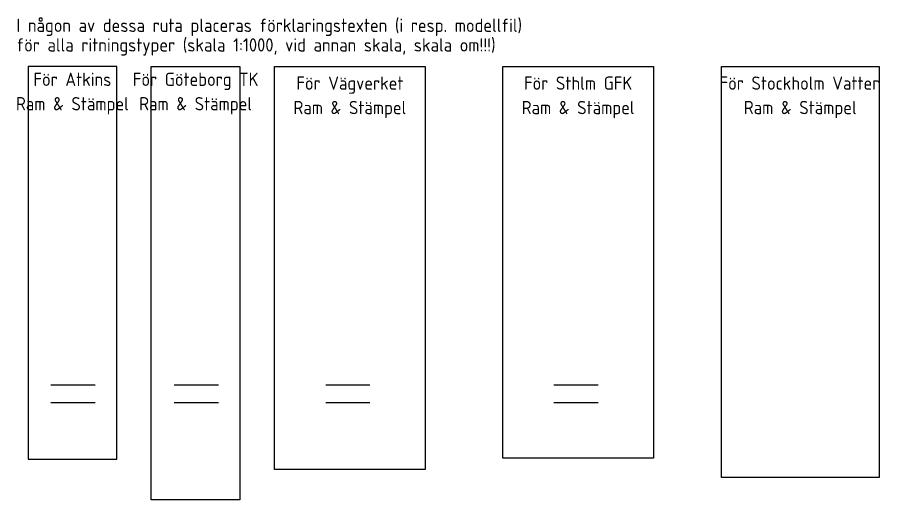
# Model space of a CAD drawing. Header units: metres. Extents: x -12 to 120691, y -61 to 6149382.
# Drawn here: x -12 to 961, y -55 to 489 of the extents above; entities that cross this region are included whole.
import ezdxf
from ezdxf.enums import TextEntityAlignment as Align

# ---------------------------------------------------------------- set-up
doc = ezdxf.new("R2010")
doc.units = ezdxf.units.M
doc.layers.get('DEFPOINTS').update_dxf_attribs({"color": 5, "linetype": 'CONTINUOUS'})
doc.styles.add('ISO', font='iso.shx')

msp = doc.modelspace()

# ---------------------------------------------------------------- linework, layer by layer
at = {"layer": 'DEFPOINTS', "flags": 128}
for points in [[(0, 434), (0, -9.2), (100, -9.2), (100, 434)], [(278.078, -21), (278.078, 434), (448.078, 434), (448.078, -21)], [(535.616, 434), (705.616, 434), (705.616, -7.994), (535.616, -7.994)]]:
    msp.add_lwpolyline(points, close=True, dxfattribs=at)
for points in [[(139.039, 434), (239.039, 434), (239.039, -55), (139.039, -55), (139.039, 434)], [(25.842, 74.763), (75.723, 74.763)], [(164.881, 74.763), (214.762, 74.763)], [(335.768, 74.763), (385.648, 74.763)], [(593.306, 74.763), (643.187, 74.763)], [(25.842, 54.763), (75.723, 54.763)], [(164.881, 54.763), (214.762, 54.763)], [(335.768, 54.763), (385.648, 54.763)], [(593.306, 54.763), (643.187, 54.763)]]:
    msp.add_lwpolyline(points, dxfattribs=at)
at = {"layer": 'DEFPOINTS'}
msp.add_lwpolyline([(782.202, 434), (960.202, 434), (960.202, -30), (782.202, -30)], close=True, dxfattribs=at)

# ---------------------------------------------------------------- texts
at = {"layer": 'DEFPOINTS', "style": 'ISO'}
for s, p in [('I någon av dessa ruta placeras förklaringstexten (i resp. modellfil)', (-13.111, 472.838)), ('för alla ritningstyper (skala 1:1000, vid annan skala, skala om!!!)', (-13.111, 450.725))]:
    msp.add_text(s, height=15, dxfattribs=at).set_placement(p)
for s, p in [('För Atkins', (50, 411.894)), ('För Göteborg TK', (189.039, 411.894)), ('För Vägverket', (363.078, 407.592)), ('För Sthlm GFK', (620.616, 407.592)), ('För Stockholm Vatten', (871.202, 407.592)), ('Ram & Stämpel', (50, 384.347)), ('Ram & Stämpel', (189.039, 384.347)), ('Ram & Stämpel', (363.078, 380.045)), ('Ram & Stämpel', (620.616, 380.045)), ('Ram & Stämpel', (871.202, 380.045))]:
    msp.add_text(s, height=15, dxfattribs=at).set_placement(p, align=Align.CENTER)

doc.saveas('drawing.dxf')
